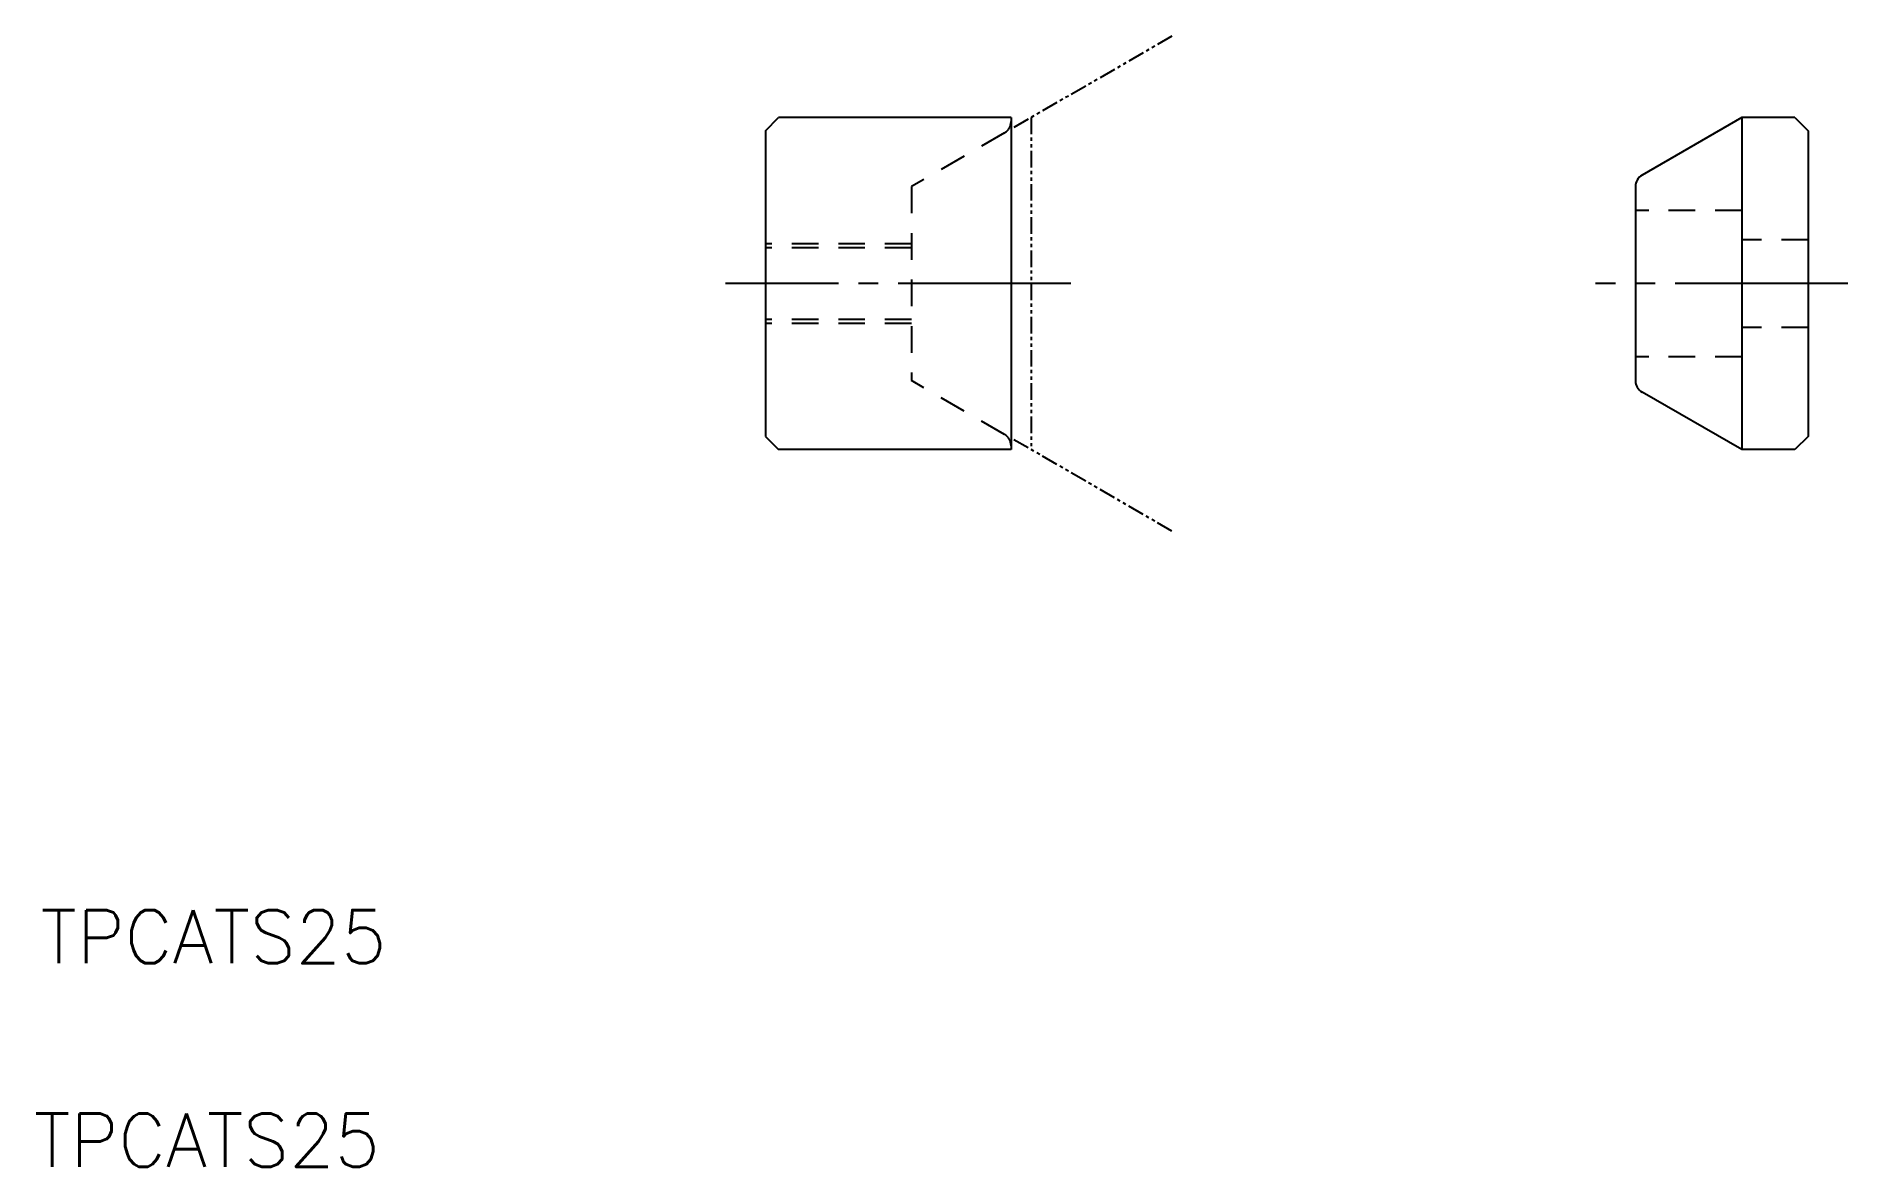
# Model space of a CAD drawing. Extents: x -75 to 61, y -54 to 31.
import ezdxf

# ---------------------------------------------------------------- set-up
doc = ezdxf.new("R2010")
doc.units = 0
for name, pattern in [('CENTER', [17.5, 13, -1.5, 1.5, -1.5]), ('DASHED', [3.5, 2, -1.5]), ('PHANTOM', [2.5, 1.25, -0.25, 0.25, -0.25, 0.25, -0.25])]:
    doc.linetypes.add(name, pattern=pattern)
doc.layers.get('0').update_dxf_attribs({"linetype": 'CONTINUOUS'})
doc.layers.add('CENTER', color=1, linetype='CENTER')
doc.styles.get("Standard").update_dxf_attribs({"font": 'txt.shx', "bigfont": '@extfont2.shx'})

msp = doc.modelspace()

# ---------------------------------------------------------------- linework, layer by layer
at = {"color": 3, "linetype": 'PHANTOM'}
for p, q in [((10.61, 31.13), (-1.5, 24.13)), ((0, 25), (0, 0)), ((10.61, -6.13), (-1.5, 0.87))]:
    msp.add_line(p, q, dxfattribs=at)
at = {"linetype": 'CONTINUOUS'}
for p, q in [((-20, 24), (-19, 25)), ((-1.5, 25), (-19, 25)), ((-1.5, 25), (-1.5, 24.71)), ((-1.5, 25), (-1.5, 0)), ((53.5, 25), (46, 20.67)), ((57.5, 25), (53.5, 25)), ((53.5, 25), (53.5, 0)), ((57.5, 25), (58.5, 24)), ((-20, 24), (-20, 1)), ((58.5, 24), (58.5, 1)), ((45.5, 19.8), (45.5, 5.2)), ((53.5, 0), (46, 4.33)), ((-20, 1), (-19, 0)), ((-1.5, 0), (-19, 0)), ((57.5, 0), (53.5, 0)), ((58.5, 1), (57.5, 0))]:
    msp.add_line(p, q, dxfattribs=at)
at = {"color": 3, "linetype": 'DASHED'}
for p, q in [((-2, 23.85), (-9, 19.8)), ((-9, 19.8), (-9, 5.2)), ((53.5, 18), (45.5, 18)), ((-9, 15.5), (-20, 15.5)), ((-9, 15.2), (-20, 15.2)), ((58.5, 15.8), (53.5, 15.8)), ((-9, 9.8), (-19.96, 9.8)), ((-9, 9.5), (-20, 9.5)), ((58.5, 9.2), (53.5, 9.2)), ((53.5, 7), (45.5, 7)), ((-2, 1.15), (-9, 5.2))]:
    msp.add_line(p, q, dxfattribs=at)
for centre, start, end in [((-2.5, 24.71), 300, 0), ((-2.5, 0.29), 0, 60)]:
    msp.add_arc(centre, 1, start, end, dxfattribs=at)
at = {"linetype": 'CONTINUOUS'}
for centre, start, end in [((46.5, 19.8), 120, 180), ((46.5, 5.2), 180, 240)]:
    msp.add_arc(centre, 1, start, end, dxfattribs=at)
at = {"layer": 'CENTER', "color": 1, "linetype": 'CENTER'}
for p, q in [((3, 12.5), (-23, 12.5)), ((61.49, 12.5), (42.5, 12.5))]:
    msp.add_line(p, q, dxfattribs=at)

# ---------------------------------------------------------------- texts
for p in [(-74.57, -38.67), (-75.06, -53.99)]:
    msp.add_text('TPCATS25', height=4).set_placement(p)

doc.saveas('drawing.dxf')
